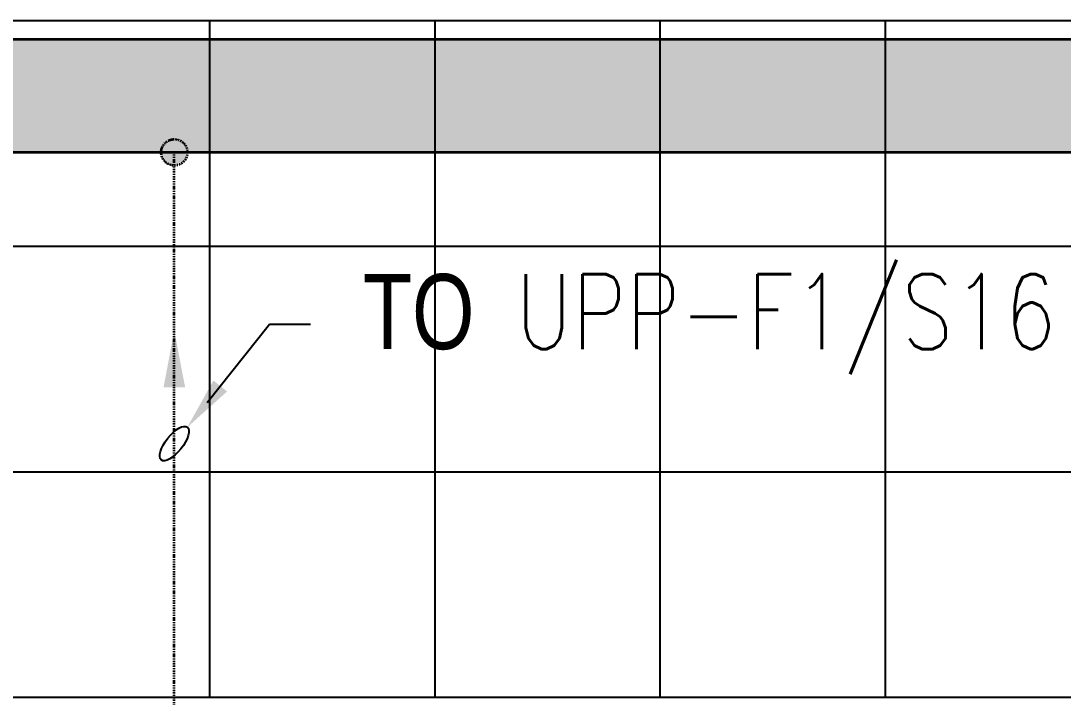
# Model space of a CAD drawing. Extents: x -178977 to 231842, y -29287 to 19916.
# Drawn here: x 19193 to 21970, y -2710 to -910 of the extents above; entities that cross this region are included whole.
import ezdxf
from ezdxf import colors
from ezdxf.entities.mleader import LeaderData, LeaderLine
from ezdxf.math import Vec2, Vec3

# ---------------------------------------------------------------- set-up
doc = ezdxf.new("R2010")
doc.units = 0
doc.header["$LTSCALE"] = 0.25
doc.linetypes.add('DASHDOT', pattern=[25.4, 12.7, -6.35, 0, -6.35])
doc.linetypes.add('HIDDEN', pattern=[9.525, 6.35, -3.175])
doc.layers.add('01-First Floor-FUR$0$FALSE CEILING', color=251, linetype='Continuous')
for name, color, linetype, lineweight in [('01-First Floor-FUR$0$Walls', 251, 'Continuous', 5), ('E-LITE-CIRC', 6, 'Continuous', 25), ('E-LITE-CLNG-CNDT', 6, 'DASHDOT', 35), ('E-POWR-CLNG-CNDT', 6, 'DASHDOT', 35), ('E-POWR-FLOR-CNDT @ 100', 6, 'HIDDEN', 25), ('T-CABL-TRAY', 60, 'Continuous', 35)]:
    doc.layers.add(name, color=color, linetype=linetype, lineweight=lineweight)
doc.styles.add('DC_SIMPLEX', font='SIMPLEX.shx', dxfattribs={"width": 0.7})

# ---------------------------------------------------------------- blocks, each defined once
blk = doc.blocks.new('01-First Floor-FUR')
at = {"layer": '01-First Floor-FUR$0$FALSE CEILING', "linetype": 'Continuous'}
for p, q in [((19696.4, -2710), (19696.4, -910)), ((20296.4, -2710), (20296.4, -910)), ((20896.4, -2710), (20896.4, -910)), ((21496.4, -2710), (21496.4, -910)), ((8296.4, -1510), (48976, -1510)), ((8296.4, -2110), (48976, -2110))]:
    blk.add_line(p, q, dxfattribs=at)
at = {"layer": '01-First Floor-FUR$0$FALSE CEILING'}
blk.add_lwpolyline([(48976, -910), (8296.4, -910), (8296.4, -2710), (48976, -2710), (48976, -910)], dxfattribs=at)
at = {"layer": '01-First Floor-FUR$0$Walls'}
blk.add_line((16176, -2710), (23315.6, -2710), dxfattribs=at)
blk = doc.blocks.new('ARR0W')
at = {"color": 45}
blk.add_ellipse((0, 0), major_axis=(0.4, 0), ratio=0.4, dxfattribs=at)
at = {"color": 45, "ltscale": 0.5}
blk.add_solid([(-1.4, 0.167), (-0.4, 0), (-1.4, -0.167)], dxfattribs=at)
blk = doc.blocks.new('*U137')
blk.add_hatch(color=256).paths.add_polyline_path([(0.287, 0), (0, 1.5), (-0.287, 0)])
blk = doc.blocks.new('*U220')
at = {"lineweight": 0}
h = blk.add_hatch(dxfattribs=at)
h.set_pattern_fill('HEX', color=253, scale=8, angle=180, style=0)
h.set_pattern_definition([(180, (-14729.74, -2e-10), (6e-13, -43.99409), [25.4, -50.8]), (300, (-14729.74, -2e-10), (38.1, 21.99705), [25.4, -50.8]), (240, (-14755.14, -2e-10), (38.1, -21.99705), [25.4, -50.8])])
h.paths.add_polyline_path([(-7102.1, 300), (-7102.1, 0), (0, 0), (0, 300)])
at = {"color": 0}
for p, q in [((0, 300), (-7102.1, 300)), ((0, 0), (-7102.1, 0))]:
    blk.add_line(p, q, dxfattribs=at)

msp = doc.modelspace()

# ---------------------------------------------------------------- hatches: boundary and pattern name
at = {"layer": 'E-POWR-CLNG-CNDT'}
h = msp.add_hatch(color=256, dxfattribs=at)
h.dxf.hatch_style = 1
h.paths.add_polyline_path([(19601.7, -1225, 1), (19601.7, -1295, 1)])

# ---------------------------------------------------------------- linework, layer by layer
msp.add_lwpolyline([(19601.7, -2810), (19601.7, -1260)], dxfattribs=at)
msp.add_circle((19601.7, -1260), 35, dxfattribs=at)

# ---------------------------------------------------------------- block references
at = {"layer": 'E-LITE-CLNG-CNDT'}
msp.add_blockref('01-First Floor-FUR', (0, 0), dxfattribs=at)
at = {"layer": 'E-POWR-FLOR-CNDT @ 100', "xscale": 100, "yscale": 100, "zscale": 100}
msp.add_blockref('*U137', (19601.7, -1885), dxfattribs=at)
at = {"layer": 'T-CABL-TRAY', "linetype": 'Continuous', "xscale": -1, "rotation": 180}
msp.add_blockref('*U220', (23290.6, -960), dxfattribs=at)

# ---------------------------------------------------------------- leaders
at = {"layer": 'E-LITE-CIRC'}
ml = msp.add_multileader_mtext('Standard', dxfattribs=at)
ml.set_content('{\\Fdc_el_romans|c0;\\W0.8;TO\\Fromans|c0; \\Fsimplex|c0;UPP-F1/S16}', color=256, style='DC_SIMPLEX')
ml.set_leader_properties()
ml.set_arrow_properties(name='ARR0W')
ml.build(insert=Vec2(0, 0))
ml.multileader.update_dxf_attribs({"dogleg_length": 200, "arrow_head_size": 140, "scale": 100})
ctx = ml.context
ctx.base_point, ctx.scale, ctx.char_height, ctx.arrow_head_size, ctx.landing_gap_size, ctx.plane_origin, ctx.plane_x_axis, ctx.plane_y_axis = Vec3(19964.3, -1717.2), 100, 200, 140, 140, Vec3(37217.2, -7523.6), Vec3(1, 0.000001, 0), Vec3(-0.000001, 1, 0)
notes = []
notes.append((ctx, [(0, (1, 1, 0), (19855.5, -1717.2), (1, 0.000001, 0), 108.8, [(0, [(19601.7, -2035)], 0, [])])]))
ctx.mtext.insert, ctx.mtext.text_direction, ctx.mtext.rotation, ctx.mtext.flow_direction = Vec3(20104.3, -1583.8), Vec3(1, 0.000001, 0), 0.000001, 5
for ctx, leaders in notes:
    for number, flags, end, landing, length, lines in leaders:
        leader = LeaderData()
        leader.index, (leader.has_last_leader_line, leader.has_dogleg_vector, leader.attachment_direction) = number, flags
        leader.last_leader_point, leader.dogleg_vector, leader.dogleg_length = Vec3(end), Vec3(landing), length
        for number, points, colour, breaks in lines:
            line = LeaderLine()
            line.index, line.vertices, line.color, line.breaks = number, Vec3.list(points), colors.encode_raw_color(colour), breaks
            leader.lines.append(line)
        ctx.leaders.append(leader)

doc.saveas('drawing.dxf')
